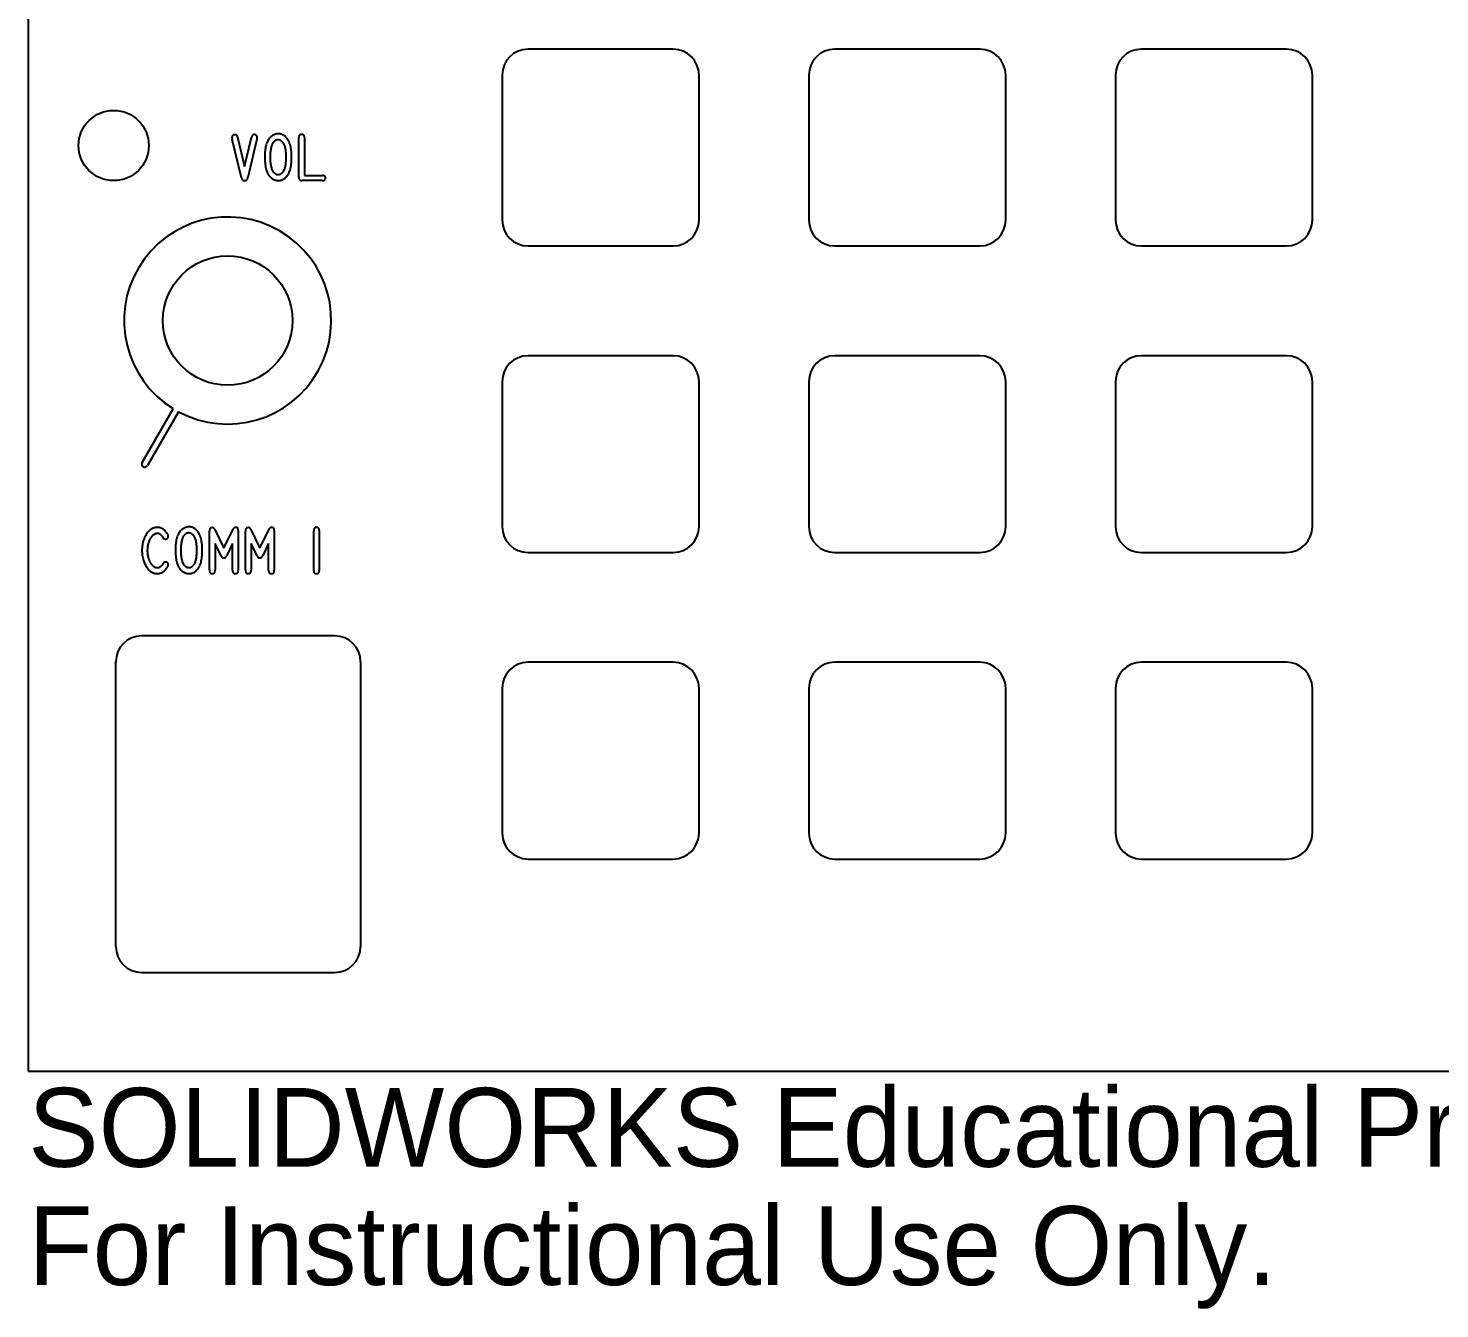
# Model space of a CAD drawing. Header units: inches. Extents: x -3.41 to 3.41, y 2.1 to 7.17.
# Drawn here: x -3.406 to 0, y 2.101 to 5.193 of the extents above; entities that cross this region are included whole.
import ezdxf

# ---------------------------------------------------------------- set-up
doc = ezdxf.new("R2010")
doc.units = ezdxf.units.IN
doc.header["$MEASUREMENT"] = 0
doc.styles.add('SLDTEXTSTYLE1', font='Arail.ttf')

msp = doc.modelspace()

# ---------------------------------------------------------------- linework, layer by layer
at = {"color": 1, "linetype": 'Continuous', "lineweight": 25}
for p, q in [((-3.4062, 6.7369), (-3.4062, 2.6744)), ((-1.85, 5.1419), (-2.2, 5.1419)), ((-1.11, 5.1419), (-1.46, 5.1419)), ((-0.37, 5.1419), (-0.72, 5.1419)), ((-2.2625, 5.0794), (-2.2625, 4.7294)), ((-1.7875, 4.7294), (-1.7875, 5.0794)), ((-1.5225, 5.0794), (-1.5225, 4.7294)), ((-1.0475, 4.7294), (-1.0475, 5.0794)), ((-0.7825, 5.0794), (-0.7825, 4.7294)), ((-0.3075, 4.7294), (-0.3075, 5.0794)), ((-2.8917, 4.8315), (-2.9138, 4.9242)), ((-2.9009, 4.9295), (-2.8842, 4.859)), ((-2.8842, 4.859), (-2.8674, 4.929)), ((-2.8543, 4.925), (-2.8763, 4.832)), ((-2.8029, 4.9378), (-2.8029, 4.9378)), ((-2.7532, 4.833), (-2.7532, 4.9288)), ((-2.7397, 4.9288), (-2.7397, 4.8369)), ((-2.7397, 4.8369), (-2.6965, 4.8369)), ((-2.6973, 4.8247), (-2.7451, 4.8247)), ((-2.2, 4.6669), (-1.85, 4.6669)), ((-1.46, 4.6669), (-1.11, 4.6669)), ((-0.72, 4.6669), (-0.37, 4.6669)), ((-1.85, 4.4019), (-2.2, 4.4019)), ((-1.11, 4.4019), (-1.46, 4.4019)), ((-0.37, 4.4019), (-0.72, 4.4019)), ((-2.2625, 4.3394), (-2.2625, 3.9894)), ((-1.7875, 3.9894), (-1.7875, 4.3394)), ((-1.5225, 4.3394), (-1.5225, 3.9894)), ((-1.0475, 3.9894), (-1.0475, 4.3394)), ((-0.7825, 4.3394), (-0.7825, 3.9894)), ((-0.3075, 3.9894), (-0.3075, 4.3394)), ((-3.1315, 4.1442), (-3.0565, 4.2741)), ((-3.0435, 4.2666), (-3.1185, 4.1367)), ((-3.0948, 3.9873), (-3.0948, 3.9873)), ((-3.0185, 3.9889), (-3.0185, 3.9889)), ((-2.9689, 3.8849), (-2.9689, 3.9782)), ((-2.9562, 3.9828), (-2.9341, 3.937)), ((-2.9341, 3.937), (-2.912, 3.9834)), ((-2.8993, 3.98), (-2.8993, 3.8834)), ((-2.882, 3.8849), (-2.882, 3.9782)), ((-2.8693, 3.9828), (-2.8472, 3.937)), ((-2.8472, 3.937), (-2.8252, 3.9834)), ((-2.8124, 3.98), (-2.8124, 3.8834)), ((-2.7174, 3.8834), (-2.7174, 3.9793)), ((-2.704, 3.9798), (-2.704, 3.8834)), ((-2.9552, 3.9489), (-2.9552, 3.8846)), ((-2.9406, 3.9186), (-2.9552, 3.9489)), ((-2.9131, 3.9489), (-2.9273, 3.9194)), ((-2.9131, 3.8842), (-2.9131, 3.9489)), ((-2.8683, 3.9489), (-2.8683, 3.8846)), ((-2.8537, 3.9186), (-2.8683, 3.9489)), ((-2.8262, 3.9489), (-2.8404, 3.9194)), ((-2.8262, 3.8842), (-2.8262, 3.9489)), ((-2.2, 3.9269), (-1.85, 3.9269)), ((-1.46, 3.9269), (-1.11, 3.9269)), ((-0.72, 3.9269), (-0.37, 3.9269)), ((-2.6668, 3.7257), (-3.1323, 3.7257)), ((-3.1948, 2.9756), (-3.1948, 3.6632)), ((-2.6043, 3.6632), (-2.6043, 2.9756)), ((-1.85, 3.6619), (-2.2, 3.6619)), ((-1.11, 3.6619), (-1.46, 3.6619)), ((-0.37, 3.6619), (-0.72, 3.6619)), ((-2.2625, 3.5994), (-2.2625, 3.2494)), ((-1.7875, 3.2494), (-1.7875, 3.5994)), ((-1.5225, 3.5994), (-1.5225, 3.2494)), ((-1.0475, 3.2494), (-1.0475, 3.5994)), ((-0.7825, 3.5994), (-0.7825, 3.2494)), ((-0.3075, 3.2494), (-0.3075, 3.5994)), ((-2.2, 3.1869), (-1.85, 3.1869)), ((-1.46, 3.1869), (-1.11, 3.1869)), ((-0.72, 3.1869), (-0.37, 3.1869)), ((-3.1323, 2.9131), (-2.6668, 2.9131)), ((-3.4062, 2.6744), (3.4062, 2.6744))]:
    msp.add_line(p, q, dxfattribs=at)
for centre, radius in [((-3.2, 4.9094), 0.0848), ((-2.925, 4.4869), 0.1563)]:
    msp.add_circle(centre, radius, dxfattribs=at)
for centre, radius, start, end in [((-2.2, 5.0794), 0.0625, 90, 180), ((-1.85, 5.0794), 0.0625, 0, 90), ((-1.46, 5.0794), 0.0625, 90, 180), ((-1.11, 5.0794), 0.0625, 0, 90), ((-0.72, 5.0794), 0.0625, 90, 180), ((-0.37, 5.0794), 0.0625, 0, 90), ((-2.925, 4.4869), 0.25, 241.7189, 238.2811), ((-2.2, 4.7294), 0.0625, 180, 270), ((-1.85, 4.7294), 0.0625, 270, 0), ((-1.46, 4.7294), 0.0625, 180, 270), ((-1.11, 4.7294), 0.0625, 270, 0), ((-0.72, 4.7294), 0.0625, 180, 270), ((-0.37, 4.7294), 0.0625, 270, 0), ((-2.2, 4.3394), 0.0625, 90, 180), ((-1.85, 4.3394), 0.0625, 0, 90), ((-1.46, 4.3394), 0.0625, 90, 180), ((-1.11, 4.3394), 0.0625, 0, 90), ((-0.72, 4.3394), 0.0625, 90, 180), ((-0.37, 4.3394), 0.0625, 0, 90), ((-3.05, 4.2704), 0.0075, 149.1405, 150), ((-3.05, 4.2704), 0.0075, 330, 330.8595), ((-3.125, 4.1405), 0.0075, 150, 330), ((-2.2, 3.9894), 0.0625, 180, 270), ((-1.85, 3.9894), 0.0625, 270, 0), ((-1.46, 3.9894), 0.0625, 180, 270), ((-1.11, 3.9894), 0.0625, 270, 0), ((-0.72, 3.9894), 0.0625, 180, 270), ((-0.37, 3.9894), 0.0625, 270, 0), ((-3.1323, 3.6632), 0.0625, 90, 180), ((-2.6668, 3.6632), 0.0625, 0, 90), ((-2.2, 3.5994), 0.0625, 90, 180), ((-1.85, 3.5994), 0.0625, 0, 90), ((-1.46, 3.5994), 0.0625, 90, 180), ((-1.11, 3.5994), 0.0625, 0, 90), ((-0.72, 3.5994), 0.0625, 90, 180), ((-0.37, 3.5994), 0.0625, 0, 90), ((-2.2, 3.2494), 0.0625, 180, 270), ((-1.85, 3.2494), 0.0625, 270, 0), ((-1.46, 3.2494), 0.0625, 180, 270), ((-1.11, 3.2494), 0.0625, 270, 0), ((-0.72, 3.2494), 0.0625, 180, 270), ((-0.37, 3.2494), 0.0625, 270, 0), ((-3.1323, 2.9756), 0.0625, 180, 270), ((-2.6668, 2.9756), 0.0625, 270, 0)]:
    msp.add_arc(centre, radius, start, end, dxfattribs=at)
for points, knots in [([(-2.9075, 4.9356), (-2.9079, 4.9355), (-2.9089, 4.9355), (-2.9103, 4.9351), (-2.9115, 4.9346), (-2.9126, 4.9337), (-2.9135, 4.9328), (-2.9141, 4.9317), (-2.9145, 4.9305), (-2.9146, 4.9296), (-2.9147, 4.9292)], [0, 0, 0, 0, 0.139424, 0.2691, 0.394289, 0.519396, 0.641679, 0.76105, 0.87614, 1, 1, 1, 1]), ([(-2.9147, 4.9292), (-2.9146, 4.9289), (-2.9146, 4.9282), (-2.9145, 4.9272), (-2.9142, 4.9258), (-2.914, 4.9248), (-2.9138, 4.9242)], [0, 0, 0, 0, 0.185563, 0.381829, 0.638116, 1, 1, 1, 1]), ([(-2.9009, 4.9295), (-2.901, 4.93), (-2.9013, 4.9309), (-2.9017, 4.9322), (-2.9024, 4.9333), (-2.9031, 4.9341), (-2.904, 4.9348), (-2.9051, 4.9353), (-2.9062, 4.9355), (-2.907, 4.9356), (-2.9075, 4.9356)], [0, 0, 0, 0, 0.151509, 0.288956, 0.412923, 0.529919, 0.640935, 0.752417, 0.871501, 1, 1, 1, 1]), ([(-2.8603, 4.9357), (-2.8608, 4.9357), (-2.8617, 4.9357), (-2.863, 4.9354), (-2.8641, 4.9349), (-2.865, 4.9342), (-2.8659, 4.9332), (-2.8665, 4.932), (-2.8671, 4.9306), (-2.8673, 4.9296), (-2.8674, 4.929)], [0, 0, 0, 0, 0.128241, 0.245954, 0.357524, 0.468071, 0.584317, 0.70805, 0.84742, 1, 1, 1, 1]), ([(-2.8535, 4.9292), (-2.8535, 4.9297), (-2.8536, 4.9305), (-2.854, 4.9318), (-2.8546, 4.9329), (-2.8554, 4.9339), (-2.8565, 4.9347), (-2.8576, 4.9353), (-2.859, 4.9356), (-2.8599, 4.9357), (-2.8603, 4.9357)], [0, 0, 0, 0, 0.129534, 0.250275, 0.370688, 0.492931, 0.615779, 0.739207, 0.865892, 1, 1, 1, 1]), ([(-2.8543, 4.925), (-2.8542, 4.9255), (-2.854, 4.9263), (-2.8537, 4.9275), (-2.8536, 4.9284), (-2.8535, 4.929), (-2.8535, 4.9292)], [0, 0, 0, 0, 0.344721, 0.622099, 0.840691, 1, 1, 1, 1]), ([(-2.824, 4.9271), (-2.8249, 4.9258), (-2.8268, 4.9232), (-2.8291, 4.9188), (-2.8311, 4.914), (-2.8327, 4.9086), (-2.834, 4.9029), (-2.8349, 4.8966), (-2.8355, 4.8899), (-2.8356, 4.8853), (-2.8356, 4.8829)], [0, 0, 0, 0, 0.102219, 0.208329, 0.320506, 0.439869, 0.566443, 0.701845, 0.846192, 1, 1, 1, 1]), ([(-2.8029, 4.9378), (-2.8039, 4.9378), (-2.8057, 4.9377), (-2.8085, 4.9371), (-2.8114, 4.9361), (-2.8142, 4.9349), (-2.8169, 4.9333), (-2.8195, 4.9315), (-2.8219, 4.9295), (-2.8233, 4.9279), (-2.824, 4.9271)], [0, 0, 0, 0, 0.114314, 0.231488, 0.354396, 0.482319, 0.613433, 0.743169, 0.870618, 1, 1, 1, 1]), ([(-2.8218, 4.882), (-2.8218, 4.8839), (-2.8217, 4.8875), (-2.8214, 4.8927), (-2.8208, 4.8977), (-2.82, 4.9023), (-2.8191, 4.9065), (-2.8179, 4.9102), (-2.8165, 4.9136), (-2.8154, 4.9156), (-2.8148, 4.9165)], [0, 0, 0, 0, 0.156211, 0.303827, 0.443233, 0.574749, 0.696663, 0.807526, 0.908722, 1, 1, 1, 1]), ([(-2.8148, 4.9165), (-2.8145, 4.917), (-2.8137, 4.918), (-2.8124, 4.9194), (-2.8109, 4.9207), (-2.8093, 4.9218), (-2.8077, 4.9228), (-2.806, 4.9235), (-2.8045, 4.9239), (-2.8034, 4.924), (-2.8029, 4.924)], [0, 0, 0, 0, 0.1318055, 0.2624715, 0.3969499, 0.5331472, 0.6650472, 0.7843574, 0.8961663, 0.9992987, 0.9992987, 0.9992987, 0.9992987]), ([(-2.7847, 4.93), (-2.7854, 4.9306), (-2.7867, 4.9318), (-2.7888, 4.9333), (-2.7911, 4.9347), (-2.7934, 4.9358), (-2.7958, 4.9367), (-2.7982, 4.9373), (-2.8005, 4.9377), (-2.8021, 4.9378), (-2.8029, 4.9378)], [0, 0, 0, 0, 0.130876, 0.260556, 0.38899, 0.517625, 0.644263, 0.765751, 0.88355, 1, 1, 1, 1]), ([(-2.8029, 4.924), (-2.8024, 4.924), (-2.8012, 4.9239), (-2.7996, 4.9234), (-2.7979, 4.9226), (-2.7963, 4.9215), (-2.7947, 4.9202), (-2.7932, 4.9186), (-2.7919, 4.9169), (-2.7911, 4.9156), (-2.7907, 4.915)], [0.0007929, 0.0007929, 0.0007929, 0.0007929, 0.1042616, 0.2124621, 0.3278437, 0.4523188, 0.5834669, 0.7162747, 0.8564578, 1, 1, 1, 1]), ([(-2.7907, 4.915), (-2.7902, 4.914), (-2.7891, 4.9119), (-2.7879, 4.9085), (-2.7868, 4.9048), (-2.7859, 4.9008), (-2.7853, 4.8964), (-2.7847, 4.8918), (-2.7845, 4.8868), (-2.7844, 4.8833), (-2.7844, 4.8815)], [0, 0, 0, 0, 0.097908, 0.202043, 0.313782, 0.433877, 0.561812, 0.6989, 0.84461, 1, 1, 1, 1]), ([(-2.7706, 4.881), (-2.7706, 4.8825), (-2.7706, 4.8853), (-2.7708, 4.8895), (-2.7711, 4.8935), (-2.7714, 4.8973), (-2.7719, 4.901), (-2.7725, 4.9044), (-2.7732, 4.9077), (-2.774, 4.9108), (-2.7749, 4.9138), (-2.776, 4.9166), (-2.7771, 4.9192), (-2.7784, 4.9217), (-2.7798, 4.924), (-2.7813, 4.9262), (-2.7829, 4.9282), (-2.7841, 4.9294), (-2.7847, 4.93)], [0, 0, 0, 0, 0.083413, 0.163163, 0.23979, 0.313333, 0.383455, 0.450723, 0.514706, 0.575958, 0.634727, 0.691619, 0.746197, 0.799462, 0.851197, 0.901724, 0.951151, 1, 1, 1, 1]), ([(-2.7465, 4.9363), (-2.747, 4.9362), (-2.748, 4.9362), (-2.7494, 4.9359), (-2.7505, 4.9353), (-2.7515, 4.9345), (-2.7522, 4.9334), (-2.7528, 4.9321), (-2.7531, 4.9305), (-2.7532, 4.9294), (-2.7532, 4.9288)], [0, 0, 0, 0, 0.135059, 0.254091, 0.36712, 0.474721, 0.586884, 0.707747, 0.84573, 1, 1, 1, 1]), ([(-2.7397, 4.9288), (-2.7397, 4.9294), (-2.7398, 4.9305), (-2.7401, 4.9321), (-2.7406, 4.9334), (-2.7414, 4.9345), (-2.7424, 4.9353), (-2.7435, 4.9359), (-2.7449, 4.9362), (-2.7459, 4.9362), (-2.7465, 4.9363)], [0, 0, 0, 0, 0.154804, 0.291443, 0.411507, 0.52412, 0.63101, 0.741425, 0.863746, 1, 1, 1, 1]), ([(-2.8356, 4.8829), (-2.8356, 4.8802), (-2.8355, 4.8749), (-2.8349, 4.8674), (-2.834, 4.8604), (-2.8329, 4.855), (-2.8319, 4.8509), (-2.831, 4.8481), (-2.83, 4.8455), (-2.829, 4.8431), (-2.8278, 4.8408), (-2.8266, 4.8388), (-2.8253, 4.8368), (-2.8243, 4.8357), (-2.8238, 4.8351)], [0, 0, 0, 0, 0.1628441, 0.3139743, 0.4538927, 0.5834971, 0.6444266, 0.7021785, 0.7578146, 0.8105921, 0.86093, 0.9092308, 0.9553366, 1, 1, 1, 1]), ([(-2.814, 4.8454), (-2.8146, 4.8463), (-2.8159, 4.8483), (-2.8175, 4.8517), (-2.8188, 4.8556), (-2.8199, 4.86), (-2.8207, 4.8649), (-2.8214, 4.8702), (-2.8217, 4.876), (-2.8218, 4.88), (-2.8218, 4.882)], [0, 0, 0, 0, 0.088781, 0.186589, 0.295034, 0.414691, 0.545476, 0.686048, 0.837416, 1, 1, 1, 1]), ([(-2.7844, 4.8815), (-2.7844, 4.8796), (-2.7844, 4.8759), (-2.7848, 4.8706), (-2.7852, 4.8656), (-2.786, 4.8611), (-2.7869, 4.8569), (-2.7881, 4.8531), (-2.7895, 4.8496), (-2.7906, 4.8476), (-2.7912, 4.8466)], [0, 0, 0, 0, 0.158896, 0.307257, 0.445314, 0.574248, 0.692976, 0.803053, 0.905436, 1, 1, 1, 1]), ([(-2.7834, 4.8338), (-2.7823, 4.8351), (-2.7802, 4.8378), (-2.7775, 4.8424), (-2.7753, 4.8475), (-2.7739, 4.852), (-2.7729, 4.8559), (-2.7723, 4.8591), (-2.7717, 4.8624), (-2.7714, 4.8658), (-2.771, 4.8694), (-2.7708, 4.8731), (-2.7707, 4.877), (-2.7706, 4.8797), (-2.7706, 4.881)], [0, 0, 0, 0, 0.101436, 0.206728, 0.316913, 0.433099, 0.494072, 0.557937, 0.62432, 0.693727, 0.765875, 0.840772, 0.918946, 1, 1, 1, 1]), ([(-2.8031, 4.8385), (-2.8036, 4.8385), (-2.8046, 4.8386), (-2.806, 4.839), (-2.8074, 4.8395), (-2.8088, 4.8403), (-2.8102, 4.8413), (-2.8115, 4.8425), (-2.8128, 4.8438), (-2.8136, 4.8448), (-2.814, 4.8454)], [0, 0, 0, 0, 0.111403, 0.222048, 0.337141, 0.455069, 0.578673, 0.709987, 0.850124, 1, 1, 1, 1]), ([(-2.7912, 4.8466), (-2.7915, 4.846), (-2.7923, 4.8449), (-2.7936, 4.8433), (-2.795, 4.842), (-2.7966, 4.8408), (-2.7982, 4.8398), (-2.7998, 4.8391), (-2.8015, 4.8386), (-2.8026, 4.8385), (-2.8031, 4.8385)], [0, 0, 0, 0, 0.136847, 0.271521, 0.403548, 0.535664, 0.663711, 0.782858, 0.893892, 1, 1, 1, 1]), ([(-2.6925, 4.8365), (-2.6927, 4.8366), (-2.6932, 4.8367), (-2.6941, 4.8369), (-2.6952, 4.8369), (-2.696, 4.8369), (-2.6965, 4.8369)], [0, 0, 0, 0, 0.175064, 0.398177, 0.672567, 1, 1, 1, 1]), ([(-2.8917, 4.8315), (-2.8915, 4.8309), (-2.8912, 4.8298), (-2.8906, 4.8283), (-2.89, 4.827), (-2.8891, 4.8261), (-2.8882, 4.8254), (-2.8869, 4.825), (-2.8855, 4.8247), (-2.8845, 4.8247), (-2.884, 4.8247)], [0, 0, 0, 0, 0.1628413, 0.3042069, 0.4235488, 0.5268209, 0.6271275, 0.735533, 0.860369, 1, 1, 1, 1]), ([(-2.884, 4.8247), (-2.8835, 4.8247), (-2.8825, 4.8248), (-2.8811, 4.825), (-2.8799, 4.8255), (-2.8789, 4.8262), (-2.8781, 4.8272), (-2.8774, 4.8285), (-2.8768, 4.8301), (-2.8764, 4.8313), (-2.8763, 4.832)], [0, 0, 0, 0, 0.13145, 0.248161, 0.352956, 0.450275, 0.555091, 0.679043, 0.827246, 1, 1, 1, 1]), ([(-2.8238, 4.8351), (-2.8231, 4.8343), (-2.8216, 4.8328), (-2.8191, 4.8308), (-2.8165, 4.829), (-2.8138, 4.8275), (-2.811, 4.8263), (-2.8081, 4.8255), (-2.8054, 4.8248), (-2.8035, 4.8248), (-2.8026, 4.8247)], [0, 0, 0, 0, 0.133559, 0.263432, 0.393149, 0.521957, 0.648192, 0.769572, 0.885793, 1, 1, 1, 1]), ([(-2.8026, 4.8247), (-2.8017, 4.8248), (-2.8, 4.8248), (-2.7974, 4.8254), (-2.7949, 4.8261), (-2.7923, 4.8272), (-2.7898, 4.8285), (-2.7875, 4.83), (-2.7853, 4.8318), (-2.784, 4.8331), (-2.7834, 4.8338)], [0, 0, 0, 0, 0.117027, 0.235893, 0.35871, 0.486342, 0.616193, 0.743887, 0.871038, 1, 1, 1, 1]), ([(-2.7532, 4.833), (-2.7532, 4.8323), (-2.7533, 4.831), (-2.753, 4.8293), (-2.7524, 4.8278), (-2.7516, 4.8267), (-2.7504, 4.8258), (-2.7489, 4.8252), (-2.7471, 4.8248), (-2.7458, 4.8248), (-2.7451, 4.8247)], [0, 0, 0, 0, 0.14877, 0.277237, 0.388554, 0.490606, 0.595155, 0.711121, 0.846195, 1, 1, 1, 1]), ([(-2.6973, 4.8247), (-2.697, 4.8247), (-2.6964, 4.8247), (-2.6956, 4.8247), (-2.695, 4.8248), (-2.6945, 4.8247), (-2.694, 4.8248), (-2.6936, 4.8249), (-2.6935, 4.8249)], [0, 0, 0, 0, 0.251948, 0.458584, 0.608995, 0.709182, 0.859984, 1, 1, 1, 1]), ([(-2.6935, 4.8249), (-2.6931, 4.825), (-2.6925, 4.8252), (-2.6916, 4.8256), (-2.6908, 4.8262), (-2.6899, 4.8272), (-2.689, 4.8287), (-2.6888, 4.8301), (-2.6888, 4.8308)], [0, 0, 0, 0, 0.124715, 0.246317, 0.367588, 0.492196, 0.742234, 1, 1, 1, 1]), ([(-2.6888, 4.8308), (-2.6888, 4.8314), (-2.6889, 4.8327), (-2.6898, 4.8343), (-2.6909, 4.8358), (-2.692, 4.8363), (-2.6925, 4.8365)], [0, 0, 0, 0, 0.262543, 0.526315, 0.772251, 1, 1, 1, 1]), ([(-3.0948, 3.9873), (-3.0958, 3.9873), (-3.0978, 3.9872), (-3.1007, 3.9866), (-3.1035, 3.9858), (-3.1063, 3.9847), (-3.109, 3.9832), (-3.1117, 3.9814), (-3.1142, 3.9793), (-3.1158, 3.9777), (-3.1166, 3.9769)], [0, 0, 0, 0, 0.119496, 0.237429, 0.356338, 0.476681, 0.600291, 0.727513, 0.860593, 1, 1, 1, 1]), ([(-3.0714, 3.9735), (-3.0722, 3.9747), (-3.0739, 3.9768), (-3.0766, 3.9797), (-3.0794, 3.9821), (-3.0822, 3.9841), (-3.0851, 3.9856), (-3.0882, 3.9866), (-3.0914, 3.9872), (-3.0937, 3.9873), (-3.0948, 3.9873)], [0, 0, 0, 0, 0.150961, 0.29013, 0.418642, 0.537508, 0.65151, 0.765123, 0.880046, 1, 1, 1, 1]), ([(-3.0185, 3.9889), (-3.0195, 3.9888), (-3.0213, 3.9887), (-3.0241, 3.9881), (-3.027, 3.9872), (-3.0298, 3.9859), (-3.0325, 3.9844), (-3.0351, 3.9826), (-3.0375, 3.9805), (-3.0389, 3.9789), (-3.0396, 3.9782)], [0, 0, 0, 0, 0.1143136, 0.2314881, 0.3543964, 0.4823192, 0.6134328, 0.7431687, 0.8706185, 1, 1, 1, 1]), ([(-3.0003, 3.9811), (-3.001, 3.9817), (-3.0023, 3.9828), (-3.0044, 3.9844), (-3.0067, 3.9857), (-3.009, 3.9868), (-3.0114, 3.9877), (-3.0138, 3.9883), (-3.0161, 3.9888), (-3.0177, 3.9888), (-3.0185, 3.9889)], [0, 0, 0, 0, 0.130876, 0.260556, 0.38899, 0.517625, 0.644263, 0.765751, 0.88355, 1, 1, 1, 1]), ([(-2.9617, 3.987), (-2.9623, 3.9869), (-2.9634, 3.9869), (-2.965, 3.9866), (-2.9663, 3.9859), (-2.9674, 3.985), (-2.9681, 3.9838), (-2.9686, 3.9822), (-2.9689, 3.9803), (-2.9689, 3.979), (-2.9689, 3.9782)], [0, 0, 0, 0, 0.1365064, 0.2557958, 0.3612407, 0.4617433, 0.5675737, 0.6904912, 0.8322169, 1, 1, 1, 1]), ([(-2.9562, 3.9828), (-2.9564, 3.9831), (-2.9567, 3.9838), (-2.9572, 3.9848), (-2.9578, 3.9855), (-2.9586, 3.9863), (-2.96, 3.9869), (-2.9611, 3.9869), (-2.9617, 3.987)], [0, 0, 0, 0, 0.166172, 0.312316, 0.436323, 0.54362, 0.750123, 1, 1, 1, 1]), ([(-2.906, 3.9873), (-2.9067, 3.9873), (-2.9079, 3.9873), (-2.9097, 3.9866), (-2.9111, 3.9852), (-2.9117, 3.984), (-2.912, 3.9834)], [0, 0, 0, 0, 0.252116, 0.48342, 0.723785, 1, 1, 1, 1]), ([(-2.8993, 3.98), (-2.8993, 3.9806), (-2.8993, 3.9818), (-2.8996, 3.9834), (-2.9001, 3.9847), (-2.9007, 3.9858), (-2.9017, 3.9865), (-2.9029, 3.987), (-2.9044, 3.9873), (-2.9055, 3.9873), (-2.906, 3.9873)], [0, 0, 0, 0, 0.163551, 0.300688, 0.41853, 0.518921, 0.616714, 0.724886, 0.852172, 1, 1, 1, 1]), ([(-2.8748, 3.987), (-2.8754, 3.9869), (-2.8766, 3.9869), (-2.8781, 3.9866), (-2.8794, 3.9859), (-2.8805, 3.985), (-2.8812, 3.9838), (-2.8817, 3.9822), (-2.882, 3.9803), (-2.882, 3.979), (-2.882, 3.9782)], [0, 0, 0, 0, 0.136506, 0.255796, 0.361241, 0.461743, 0.567574, 0.690491, 0.832217, 1, 1, 1, 1]), ([(-2.8693, 3.9828), (-2.8695, 3.9831), (-2.8698, 3.9838), (-2.8703, 3.9848), (-2.8709, 3.9855), (-2.8717, 3.9863), (-2.8731, 3.9869), (-2.8742, 3.9869), (-2.8748, 3.987)], [0, 0, 0, 0, 0.166172, 0.312316, 0.436323, 0.54362, 0.750123, 1, 1, 1, 1]), ([(-2.8191, 3.9873), (-2.8198, 3.9873), (-2.8211, 3.9873), (-2.8228, 3.9866), (-2.8242, 3.9852), (-2.8248, 3.984), (-2.8252, 3.9834)], [0, 0, 0, 0, 0.252116, 0.48342, 0.723785, 1, 1, 1, 1]), ([(-2.8124, 3.98), (-2.8124, 3.9806), (-2.8124, 3.9818), (-2.8127, 3.9834), (-2.8132, 3.9847), (-2.8139, 3.9858), (-2.8148, 3.9865), (-2.816, 3.987), (-2.8175, 3.9873), (-2.8186, 3.9873), (-2.8191, 3.9873)], [0, 0, 0, 0, 0.163551, 0.300688, 0.41853, 0.518921, 0.616714, 0.724886, 0.852172, 1, 1, 1, 1]), ([(-2.7106, 3.9873), (-2.7111, 3.9873), (-2.7122, 3.9873), (-2.7136, 3.987), (-2.7149, 3.9864), (-2.7158, 3.9855), (-2.7166, 3.9844), (-2.7171, 3.9829), (-2.7174, 3.9812), (-2.7174, 3.98), (-2.7174, 3.9793)], [0, 0, 0, 0, 0.133193, 0.251302, 0.359721, 0.466654, 0.576878, 0.69945, 0.840923, 1, 1, 1, 1]), ([(-2.704, 3.9798), (-2.704, 3.9804), (-2.704, 3.9816), (-2.7043, 3.9831), (-2.7048, 3.9845), (-2.7055, 3.9856), (-2.7065, 3.9864), (-2.7077, 3.987), (-2.7091, 3.9873), (-2.7101, 3.9873), (-2.7106, 3.9873)], [0, 0, 0, 0, 0.15643, 0.293263, 0.41466, 0.52624, 0.631691, 0.743212, 0.863665, 1, 1, 1, 1]), ([(-3.1166, 3.9769), (-3.1177, 3.9755), (-3.12, 3.9727), (-3.1229, 3.9679), (-3.1255, 3.9627), (-3.1277, 3.9569), (-3.1295, 3.9509), (-3.1308, 3.9447), (-3.1317, 3.9384), (-3.1318, 3.9342), (-3.1318, 3.9321)], [0, 0, 0, 0, 0.109976, 0.224976, 0.345994, 0.474333, 0.606094, 0.737196, 0.868084, 1, 1, 1, 1]), ([(-3.1181, 3.9318), (-3.1181, 3.9331), (-3.118, 3.9359), (-3.1176, 3.9398), (-3.117, 3.9437), (-3.1162, 3.9474), (-3.1152, 3.951), (-3.114, 3.9544), (-3.1126, 3.9577), (-3.111, 3.9608), (-3.1092, 3.9636), (-3.1074, 3.9661), (-3.1055, 3.9683), (-3.1035, 3.9701), (-3.1014, 3.9715), (-3.0992, 3.9725), (-3.097, 3.9733), (-3.0954, 3.9735), (-3.0946, 3.9735)], [0, 0, 0, 0, 0.080157, 0.157313, 0.232606, 0.305895, 0.37703, 0.446925, 0.515295, 0.583359, 0.64833, 0.70799, 0.763712, 0.815469, 0.863653, 0.909935, 0.955103, 1, 1, 1, 1]), ([(-3.0946, 3.9735), (-3.094, 3.9735), (-3.0928, 3.9735), (-3.0911, 3.973), (-3.0893, 3.9722), (-3.0876, 3.9712), (-3.0861, 3.9697), (-3.0845, 3.968), (-3.083, 3.9659), (-3.082, 3.9644), (-3.0816, 3.9636)], [0, 0, 0, 0, 0.104479, 0.209025, 0.316869, 0.432147, 0.555918, 0.691517, 0.838586, 1, 1, 1, 1]), ([(-3.0816, 3.9636), (-3.0812, 3.9629), (-3.0804, 3.9617), (-3.0788, 3.9602), (-3.077, 3.9594), (-3.0757, 3.9594), (-3.075, 3.9594)], [0, 0, 0, 0, 0.287302, 0.531774, 0.76233, 1, 1, 1, 1]), ([(-3.075, 3.9594), (-3.0746, 3.9594), (-3.0736, 3.9595), (-3.0723, 3.9598), (-3.0711, 3.9605), (-3.0701, 3.9613), (-3.0692, 3.9624), (-3.0686, 3.9636), (-3.0683, 3.965), (-3.0682, 3.966), (-3.0682, 3.9665)], [0, 0, 0, 0, 0.131215, 0.253171, 0.371961, 0.49093, 0.610217, 0.731863, 0.860121, 1, 1, 1, 1]), ([(-3.0682, 3.9665), (-3.0682, 3.9671), (-3.0682, 3.9681), (-3.0686, 3.9693), (-3.0691, 3.9703), (-3.0697, 3.9712), (-3.0705, 3.9723), (-3.071, 3.9731), (-3.0714, 3.9735)], [0, 0, 0, 0, 0.1916752, 0.3819798, 0.4896059, 0.6308829, 0.7994672, 1, 1, 1, 1]), ([(-3.0396, 3.9782), (-3.0405, 3.9769), (-3.0424, 3.9743), (-3.0447, 3.9699), (-3.0467, 3.965), (-3.0483, 3.9597), (-3.0496, 3.9539), (-3.0505, 3.9477), (-3.0511, 3.941), (-3.0512, 3.9363), (-3.0512, 3.934)], [0, 0, 0, 0, 0.102219, 0.208329, 0.320506, 0.439869, 0.566443, 0.701845, 0.846192, 1, 1, 1, 1]), ([(-3.0374, 3.9331), (-3.0374, 3.9349), (-3.0373, 3.9385), (-3.037, 3.9438), (-3.0364, 3.9487), (-3.0356, 3.9533), (-3.0347, 3.9575), (-3.0335, 3.9613), (-3.0321, 3.9646), (-3.031, 3.9666), (-3.0304, 3.9675)], [0, 0, 0, 0, 0.156211, 0.303827, 0.443233, 0.574749, 0.696663, 0.807526, 0.908722, 1, 1, 1, 1]), ([(-3.0304, 3.9675), (-3.0301, 3.9681), (-3.0293, 3.9691), (-3.028, 3.9705), (-3.0265, 3.9718), (-3.0249, 3.9729), (-3.0233, 3.9738), (-3.0216, 3.9745), (-3.0201, 3.9749), (-3.019, 3.975), (-3.0185, 3.9751)], [0, 0, 0, 0, 0.1318055, 0.2624715, 0.3969499, 0.5331472, 0.6650472, 0.7843574, 0.8961663, 0.9992987, 0.9992987, 0.9992987, 0.9992987]), ([(-3.0185, 3.9751), (-3.018, 3.975), (-3.0168, 3.975), (-3.0152, 3.9745), (-3.0135, 3.9736), (-3.0119, 3.9725), (-3.0103, 3.9712), (-3.0088, 3.9697), (-3.0075, 3.9679), (-3.0067, 3.9667), (-3.0063, 3.966)], [0.0007929, 0.0007929, 0.0007929, 0.0007929, 0.1042616, 0.2124621, 0.3278437, 0.4523188, 0.5834669, 0.7162747, 0.8564578, 1, 1, 1, 1]), ([(-3.0063, 3.966), (-3.0058, 3.965), (-3.0047, 3.9629), (-3.0035, 3.9596), (-3.0024, 3.9559), (-3.0015, 3.9518), (-3.0009, 3.9475), (-3.0003, 3.9428), (-3.0001, 3.9378), (-3, 3.9344), (-3, 3.9326)], [0, 0, 0, 0, 0.097908, 0.202043, 0.313782, 0.433877, 0.561812, 0.6989, 0.84461, 1, 1, 1, 1]), ([(-2.9862, 3.9321), (-2.9862, 3.9335), (-2.9862, 3.9364), (-2.9864, 3.9406), (-2.9867, 3.9446), (-2.987, 3.9484), (-2.9875, 3.952), (-2.9881, 3.9555), (-2.9888, 3.9588), (-2.9896, 3.9619), (-2.9905, 3.9648), (-2.9916, 3.9676), (-2.9927, 3.9703), (-2.994, 3.9727), (-2.9954, 3.9751), (-2.9969, 3.9772), (-2.9985, 3.9792), (-2.9997, 3.9805), (-3.0003, 3.9811)], [0, 0, 0, 0, 0.083413, 0.163163, 0.23979, 0.313333, 0.383455, 0.450723, 0.514706, 0.575958, 0.634727, 0.691619, 0.746197, 0.799462, 0.851197, 0.901724, 0.951151, 1, 1, 1, 1]), ([(-3.1318, 3.9321), (-3.1318, 3.9301), (-3.1317, 3.9262), (-3.131, 3.9204), (-3.13, 3.9146), (-3.1286, 3.909), (-3.1267, 3.9036), (-3.1245, 3.8984), (-3.122, 3.8935), (-3.1199, 3.8905), (-3.119, 3.8891)], [0, 0, 0, 0, 0.129264, 0.257649, 0.385691, 0.513592, 0.639837, 0.762477, 0.882333, 1, 1, 1, 1]), ([(-3.095, 3.8895), (-3.0957, 3.8896), (-3.0973, 3.8898), (-3.0995, 3.8905), (-3.1016, 3.8916), (-3.1037, 3.8931), (-3.1056, 3.8949), (-3.1076, 3.8971), (-3.1094, 3.8997), (-3.1111, 3.9025), (-3.1127, 3.9057), (-3.114, 3.909), (-3.1152, 3.9124), (-3.1162, 3.916), (-3.117, 3.9198), (-3.1176, 3.9236), (-3.118, 3.9277), (-3.1181, 3.9304), (-3.1181, 3.9318)], [0, 0, 0, 0, 0.04439, 0.089001, 0.134539, 0.182485, 0.234047, 0.289323, 0.349594, 0.41472, 0.482818, 0.552127, 0.622291, 0.693573, 0.767041, 0.84261, 0.920041, 1, 1, 1, 1]), ([(-3.0512, 3.934), (-3.0512, 3.9312), (-3.0511, 3.926), (-3.0505, 3.9184), (-3.0496, 3.9114), (-3.0485, 3.906), (-3.0475, 3.902), (-3.0466, 3.8992), (-3.0456, 3.8966), (-3.0446, 3.8942), (-3.0434, 3.8919), (-3.0422, 3.8898), (-3.0408, 3.8879), (-3.0399, 3.8867), (-3.0394, 3.8862)], [0, 0, 0, 0, 0.1628441, 0.3139743, 0.4538927, 0.5834971, 0.6444266, 0.7021785, 0.7578146, 0.8105921, 0.86093, 0.9092308, 0.9553366, 1, 1, 1, 1]), ([(-3.0296, 3.8964), (-3.0302, 3.8973), (-3.0315, 3.8993), (-3.0331, 3.9027), (-3.0344, 3.9067), (-3.0355, 3.9111), (-3.0363, 3.916), (-3.037, 3.9213), (-3.0373, 3.927), (-3.0374, 3.931), (-3.0374, 3.9331)], [0, 0, 0, 0, 0.088781, 0.186589, 0.295034, 0.414691, 0.545476, 0.686048, 0.837416, 1, 1, 1, 1]), ([(-3, 3.9326), (-3, 3.9307), (-3, 3.927), (-3.0004, 3.9216), (-3.0008, 3.9167), (-3.0016, 3.9121), (-3.0025, 3.9079), (-3.0037, 3.9041), (-3.0051, 3.9007), (-3.0062, 3.8986), (-3.0068, 3.8976)], [0, 0, 0, 0, 0.158896, 0.307257, 0.445314, 0.574248, 0.692976, 0.803053, 0.905436, 1, 1, 1, 1]), ([(-2.999, 3.8849), (-2.9979, 3.8862), (-2.9958, 3.8889), (-2.9931, 3.8935), (-2.9909, 3.8985), (-2.9895, 3.9031), (-2.9885, 3.907), (-2.9879, 3.9101), (-2.9873, 3.9134), (-2.987, 3.9168), (-2.9866, 3.9204), (-2.9864, 3.9242), (-2.9862, 3.9281), (-2.9862, 3.9307), (-2.9862, 3.9321)], [0, 0, 0, 0, 0.1014364, 0.2067284, 0.3169131, 0.4330992, 0.494072, 0.5579372, 0.6243196, 0.6937271, 0.7658751, 0.8407717, 0.9189458, 1, 1, 1, 1]), ([(-2.9406, 3.9186), (-2.9404, 3.9181), (-2.94, 3.9174), (-2.9393, 3.9163), (-2.9387, 3.9155), (-2.938, 3.9149), (-2.9373, 3.9145), (-2.9364, 3.9143), (-2.9354, 3.9142), (-2.9346, 3.9142), (-2.9342, 3.9142)], [0, 0, 0, 0, 0.1710132, 0.3172834, 0.4360623, 0.531998, 0.6235062, 0.7283693, 0.8530787, 1, 1, 1, 1]), ([(-2.9342, 3.9142), (-2.9338, 3.9142), (-2.933, 3.9142), (-2.9319, 3.9144), (-2.931, 3.9147), (-2.9302, 3.9152), (-2.9295, 3.9159), (-2.9287, 3.9168), (-2.928, 3.918), (-2.9276, 3.9189), (-2.9273, 3.9194)], [0, 0, 0, 0, 0.132364, 0.250538, 0.354754, 0.449102, 0.550036, 0.675667, 0.824754, 1, 1, 1, 1]), ([(-2.8537, 3.9186), (-2.8535, 3.9181), (-2.8531, 3.9174), (-2.8524, 3.9163), (-2.8518, 3.9155), (-2.8512, 3.9149), (-2.8504, 3.9145), (-2.8495, 3.9143), (-2.8485, 3.9142), (-2.8477, 3.9142), (-2.8473, 3.9142)], [0, 0, 0, 0, 0.1710132, 0.3172834, 0.4360623, 0.531998, 0.6235062, 0.7283693, 0.8530787, 1, 1, 1, 1]), ([(-2.8473, 3.9142), (-2.8469, 3.9142), (-2.8461, 3.9142), (-2.845, 3.9144), (-2.8441, 3.9147), (-2.8433, 3.9152), (-2.8426, 3.9159), (-2.8418, 3.9168), (-2.8411, 3.918), (-2.8407, 3.9189), (-2.8404, 3.9194)], [0, 0, 0, 0, 0.132364, 0.250538, 0.354754, 0.449102, 0.550036, 0.675667, 0.824754, 1, 1, 1, 1]), ([(-3.119, 3.8891), (-3.1182, 3.888), (-3.1166, 3.886), (-3.114, 3.8834), (-3.1112, 3.8811), (-3.1082, 3.8792), (-3.1051, 3.8777), (-3.1018, 3.8766), (-3.0984, 3.8759), (-3.0961, 3.8758), (-3.095, 3.8758)], [0, 0, 0, 0, 0.13512, 0.265189, 0.391797, 0.516283, 0.638931, 0.759035, 0.878779, 1, 1, 1, 1]), ([(-3.0804, 3.9012), (-3.081, 3.9001), (-3.0821, 3.8983), (-3.084, 3.8957), (-3.0857, 3.8937), (-3.0874, 3.8921), (-3.0892, 3.8909), (-3.091, 3.8901), (-3.093, 3.8896), (-3.0943, 3.8896), (-3.095, 3.8895)], [0, 0, 0, 0, 0.18035, 0.337056, 0.473756, 0.590118, 0.695325, 0.796568, 0.89726, 1, 1, 1, 1]), ([(-3.095, 3.8758), (-3.094, 3.8758), (-3.0919, 3.8759), (-3.0889, 3.8766), (-3.0858, 3.8775), (-3.0829, 3.8789), (-3.0801, 3.8806), (-3.0776, 3.8825), (-3.0752, 3.8847), (-3.0739, 3.8864), (-3.0732, 3.8872)], [0, 0, 0, 0, 0.120454, 0.241936, 0.365196, 0.493124, 0.620931, 0.747488, 0.872856, 1, 1, 1, 1]), ([(-3.0747, 3.9039), (-3.0753, 3.9038), (-3.0765, 3.9038), (-3.0781, 3.9032), (-3.0795, 3.9024), (-3.0801, 3.9016), (-3.0804, 3.9012)], [0, 0, 0, 0, 0.289255, 0.542404, 0.774697, 1, 1, 1, 1]), ([(-3.0682, 3.897), (-3.0682, 3.8975), (-3.0683, 3.8985), (-3.0686, 3.8998), (-3.0692, 3.901), (-3.0699, 3.902), (-3.0708, 3.9028), (-3.072, 3.9034), (-3.0733, 3.9037), (-3.0742, 3.9038), (-3.0747, 3.9039)], [0, 0, 0, 0, 0.146149, 0.277183, 0.394984, 0.508486, 0.61981, 0.735582, 0.860619, 1, 1, 1, 1]), ([(-3.0732, 3.8872), (-3.0727, 3.888), (-3.0717, 3.8894), (-3.0704, 3.8913), (-3.0695, 3.8927), (-3.0687, 3.894), (-3.0682, 3.8954), (-3.0682, 3.8964), (-3.0682, 3.897)], [0, 0, 0, 0, 0.254402, 0.457539, 0.610044, 0.711414, 0.858481, 1, 1, 1, 1]), ([(-3.0394, 3.8862), (-3.0387, 3.8854), (-3.0372, 3.8839), (-3.0347, 3.8818), (-3.0321, 3.8801), (-3.0294, 3.8786), (-3.0266, 3.8774), (-3.0237, 3.8765), (-3.021, 3.8759), (-3.0191, 3.8758), (-3.0182, 3.8758)], [0, 0, 0, 0, 0.133559, 0.263432, 0.393149, 0.521957, 0.648192, 0.769572, 0.885793, 1, 1, 1, 1]), ([(-3.0187, 3.8895), (-3.0192, 3.8896), (-3.0202, 3.8896), (-3.0216, 3.89), (-3.023, 3.8906), (-3.0244, 3.8913), (-3.0258, 3.8923), (-3.0271, 3.8935), (-3.0284, 3.8949), (-3.0292, 3.8959), (-3.0296, 3.8964)], [0, 0, 0, 0, 0.111403, 0.222048, 0.337141, 0.455069, 0.578673, 0.709987, 0.850124, 1, 1, 1, 1]), ([(-3.0068, 3.8976), (-3.0071, 3.897), (-3.0079, 3.8959), (-3.0092, 3.8944), (-3.0106, 3.893), (-3.0122, 3.8918), (-3.0138, 3.8909), (-3.0154, 3.8901), (-3.0171, 3.8897), (-3.0181, 3.8896), (-3.0187, 3.8895)], [0, 0, 0, 0, 0.136847, 0.271521, 0.403548, 0.535664, 0.663711, 0.782858, 0.893892, 1, 1, 1, 1]), ([(-3.0182, 3.8758), (-3.0173, 3.8758), (-3.0156, 3.8759), (-3.013, 3.8764), (-3.0105, 3.8771), (-3.0079, 3.8782), (-3.0054, 3.8795), (-3.0031, 3.8811), (-3.0009, 3.8829), (-2.9996, 3.8842), (-2.999, 3.8849)], [0, 0, 0, 0, 0.117027, 0.235893, 0.35871, 0.486342, 0.616193, 0.743887, 0.871038, 1, 1, 1, 1]), ([(-2.9689, 3.8849), (-2.9689, 3.8841), (-2.9689, 3.8827), (-2.9686, 3.8808), (-2.9681, 3.8791), (-2.9674, 3.8779), (-2.9665, 3.8769), (-2.9653, 3.8762), (-2.9639, 3.8758), (-2.9629, 3.8758), (-2.9624, 3.8758)], [0, 0, 0, 0, 0.1763011, 0.3282639, 0.456017, 0.566227, 0.6658594, 0.76863, 0.8775355, 1, 1, 1, 1]), ([(-2.9624, 3.8758), (-2.9618, 3.8758), (-2.9607, 3.8758), (-2.9592, 3.8761), (-2.9579, 3.8768), (-2.9568, 3.8778), (-2.956, 3.8791), (-2.9555, 3.8807), (-2.9552, 3.8825), (-2.9552, 3.8838), (-2.9552, 3.8846)], [0, 0, 0, 0, 0.131001, 0.248592, 0.35497, 0.460627, 0.572607, 0.697363, 0.837683, 1, 1, 1, 1]), ([(-2.9131, 3.8842), (-2.9131, 3.8835), (-2.9131, 3.8823), (-2.9129, 3.8808), (-2.9128, 3.8796), (-2.9125, 3.879), (-2.9124, 3.8787)], [0, 0, 0, 0, 0.376126, 0.636091, 0.829188, 1, 1, 1, 1]), ([(-2.9062, 3.8758), (-2.9057, 3.8758), (-2.9047, 3.8758), (-2.9032, 3.8762), (-2.902, 3.8768), (-2.901, 3.8776), (-2.9002, 3.8787), (-2.8997, 3.8801), (-2.8994, 3.8817), (-2.8993, 3.8828), (-2.8993, 3.8834)], [0, 0, 0, 0, 0.136173, 0.257558, 0.369926, 0.479387, 0.590234, 0.710319, 0.847253, 1, 1, 1, 1]), ([(-2.882, 3.8849), (-2.882, 3.8841), (-2.882, 3.8827), (-2.8817, 3.8808), (-2.8812, 3.8791), (-2.8805, 3.8779), (-2.8796, 3.8769), (-2.8784, 3.8762), (-2.877, 3.8758), (-2.876, 3.8758), (-2.8755, 3.8758)], [0, 0, 0, 0, 0.1763011, 0.3282639, 0.456017, 0.566227, 0.6658594, 0.76863, 0.8775355, 1, 1, 1, 1]), ([(-2.8755, 3.8758), (-2.8749, 3.8758), (-2.8738, 3.8758), (-2.8723, 3.8761), (-2.871, 3.8768), (-2.8699, 3.8778), (-2.8691, 3.8791), (-2.8686, 3.8807), (-2.8683, 3.8825), (-2.8683, 3.8838), (-2.8683, 3.8846)], [0, 0, 0, 0, 0.131001, 0.248592, 0.35497, 0.460627, 0.572607, 0.697363, 0.837683, 1, 1, 1, 1]), ([(-2.8262, 3.8842), (-2.8262, 3.8835), (-2.8262, 3.8823), (-2.8261, 3.8808), (-2.8259, 3.8796), (-2.8256, 3.879), (-2.8255, 3.8787)], [0, 0, 0, 0, 0.376126, 0.636091, 0.829188, 1, 1, 1, 1]), ([(-2.8193, 3.8758), (-2.8188, 3.8758), (-2.8178, 3.8758), (-2.8164, 3.8762), (-2.8151, 3.8768), (-2.8141, 3.8776), (-2.8134, 3.8787), (-2.8128, 3.8801), (-2.8125, 3.8817), (-2.8125, 3.8828), (-2.8124, 3.8834)], [0, 0, 0, 0, 0.136173, 0.257558, 0.369926, 0.479387, 0.590234, 0.710319, 0.847253, 1, 1, 1, 1]), ([(-2.7174, 3.8834), (-2.7174, 3.883), (-2.7174, 3.8823), (-2.7174, 3.8813), (-2.7173, 3.8805), (-2.7172, 3.8797), (-2.717, 3.8788), (-2.7166, 3.8783), (-2.7164, 3.8781)], [0, 0, 0, 0, 0.210952, 0.39434, 0.543331, 0.658159, 0.837608, 1, 1, 1, 1]), ([(-2.7106, 3.8758), (-2.7101, 3.8758), (-2.7091, 3.8758), (-2.7077, 3.8761), (-2.7065, 3.8767), (-2.7055, 3.8775), (-2.7048, 3.8787), (-2.7043, 3.88), (-2.704, 3.8817), (-2.704, 3.8828), (-2.704, 3.8834)], [0, 0, 0, 0, 0.134442, 0.253223, 0.363196, 0.468549, 0.580293, 0.703865, 0.842851, 1, 1, 1, 1]), ([(-2.9124, 3.8787), (-2.9121, 3.8783), (-2.9114, 3.8774), (-2.91, 3.8765), (-2.9082, 3.8759), (-2.9069, 3.8758), (-2.9062, 3.8758)], [0, 0, 0, 0, 0.2248563, 0.4537099, 0.7081806, 1, 1, 1, 1]), ([(-2.8255, 3.8787), (-2.8252, 3.8783), (-2.8245, 3.8774), (-2.8231, 3.8765), (-2.8213, 3.8759), (-2.82, 3.8758), (-2.8193, 3.8758)], [0, 0, 0, 0, 0.2248563, 0.4537099, 0.7081806, 1, 1, 1, 1]), ([(-2.7164, 3.8781), (-2.716, 3.8777), (-2.7152, 3.877), (-2.7138, 3.8763), (-2.7122, 3.8759), (-2.7112, 3.8758), (-2.7106, 3.8758)], [0, 0, 0, 0, 0.250728, 0.496964, 0.740938, 1, 1, 1, 1])]:
    msp.add_open_spline(points, degree=3, knots=knots, dxfattribs=at)

# ---------------------------------------------------------------- texts
at = {"color": 7, "linetype": 'Continuous', "char_height": 0.1903, "attachment_point": 1, "style": 'SLDTEXTSTYLE1'}
for s, insert in [('SOLIDWORKS Educational Product.', (-3.4062, 2.6342)), ('For Instructional Use Only.', (-3.4062, 2.3488))]:
    msp.add_mtext(s, dxfattribs=dict(at, insert=insert))

doc.saveas('drawing.dxf')
